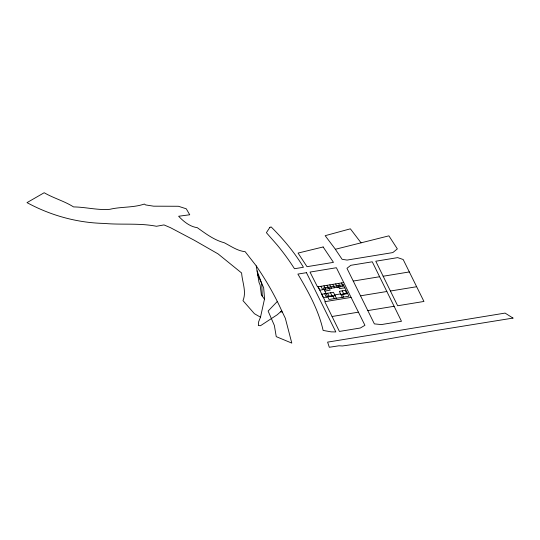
<?xml version="1.0" encoding="UTF-8"?>
<svg xmlns="http://www.w3.org/2000/svg" width="540" height="540" viewBox="0 0 540 540"><rect width="100%" height="100%" fill="white"/><g stroke="black" fill="none" stroke-linecap="round" stroke-linejoin="round"><path stroke-width="0.81" d="M260.503 317.196L264.553 298.742L263.648 287.685L257.735 274.799L256.23 265.869L245.153 251.687C237.532 250.931 230.965 246.213 224.309 242.764C214.016 240.044 205.76 233.685 197.242 227.644C189.945 226.726 183.566 221.481 178.625 216.25L189.729 214.772L186.28 208.811L178.443 206.267L153.617 206.179L145.597 204.917L144.356 204.046C133.225 207.853 121.217 206.564 109.755 209.324C97.612 210.371 85.644 207.036 73.562 206.921C64.267 201.035 53.622 198.234 44.185 192.733L27 202.628C50.645 215.48 77.213 222.851 104.146 223.418C121.608 225.025 139.118 222.872 156.472 226.274L163.978 224.91L170.417 227.651L194.238 240.232L218.038 253.874L241.616 272.99C242.204 282.022 246.733 291.782 242.98 300.632L254.441 313.726L260.503 317.196L258.647 321.752L258.356 325.553L260.496 325.715L277.236 314.759L281.738 310.797C274.658 295.049 265.957 280.132 256.23 265.869M277.229 301.556L268.117 311.047L274.374 325.512L276.244 336.643L291.796 343.103L285.35 318.323L281.738 310.797M335.367 249.278L388.901 235.845L397.339 248.893L392.837 252.578L347.072 260.078L342.103 259.301L334.901 248.616L325.161 235.683L350.365 228.825L361.064 242.831M343.737 282.575L317.513 286.868L310.014 272.086L336.386 267.725L364.932 325.31L360.342 328.01L339.41 331.439L324.797 301.698L351.088 297.392M353.248 281.057L374.375 323.892L381.375 324.574L401.476 321.287L372.276 261.792L350.798 265.309L346.957 268.312L353.248 281.057L379.613 276.737M383.164 276.237L409.34 271.944M324.898 291.047L330.163 290.189L328.685 287.179M344.797 287.786L339.532 288.65L338.054 285.64M334.739 294.881L340.591 293.922M327.557 296.46L332.822 295.596L334.3 298.607M347.456 293.2L342.191 294.057L343.67 297.074M335.124 295.67L323.413 297.594L321.752 294.212L333.464 292.295L336.4 298.262M340.983 294.712L346.835 293.753L345.175 290.372L339.316 291.33L342.252 297.304M360.531 295.812L386.856 291.499M390.42 291.019L416.651 286.72L423.947 301.455L397.656 305.762L375.786 261.218L397.67 257.627L403.178 259.51L416.651 286.72M332.08 316.494L358.412 312.174M367.808 310.588L394.106 306.281M280.321 311.756L282.346 312.053M264.431 299.126L261.374 294.881L260.125 285.066L259.018 282.427L257.735 274.799M341.516 282.94L343.177 286.315L319.761 290.156L318.101 286.774L325.384 301.603M338.594 283.419L340.254 286.801M342.245 290.851L343.906 294.233M335.664 283.898L337.325 287.28M332.735 284.378L334.395 287.759M329.812 284.857L331.472 288.238M326.882 285.336L328.543 288.718M330.534 292.775L332.195 296.15M323.953 285.815L325.613 289.197M327.611 293.254L329.272 296.629M321.03 286.295L322.691 289.676M324.682 293.733L326.342 297.108M257.074 270.857L261.711 283.466L262.251 296.096M269.899 227.333L266.396 232.686L277.034 244.829A479.75 276.979 0 0 1 291.715 264.492L294.503 268.724L303.44 267.266C294.597 252.396 283.331 239.146 271.148 226.928L269.899 227.333M323.129 246.962L298.04 253.078L307.01 266.686L333.47 262.359L323.129 246.962M513 318.087L432.83 331.02L373.086 341.658L342.454 345.964L338.924 345.789L329.312 347.267L327.605 342.131L505.076 313.092L513 318.087M306.45 272.673L297.884 274.084C308.347 291.829 318.593 310.129 323.116 330.419L331.162 331.864L335.84 331.938L306.45 272.673M343.319 284.776L323.42 288.036L329.036 299.471L348.935 296.21L343.319 284.776"/></g></svg>
